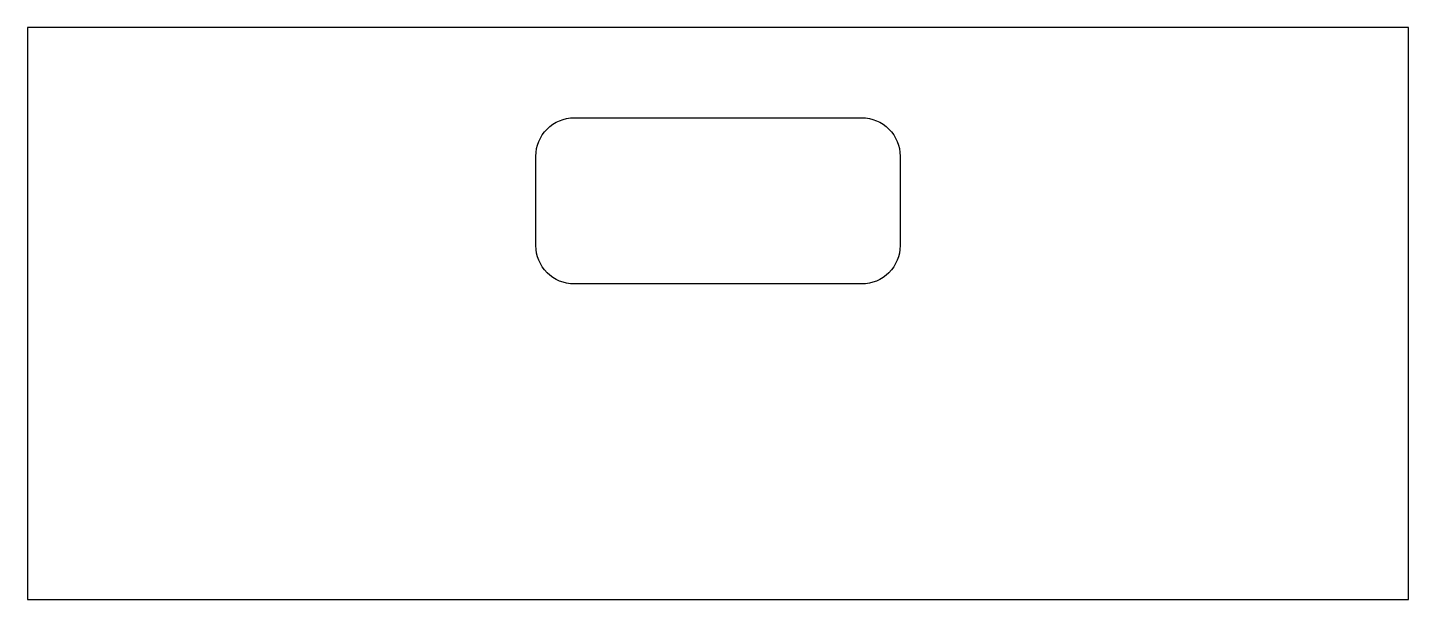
# Model space of a CAD drawing. Header units: millimetres. Extents: x 0 to 36, y 0 to 14.9.
import ezdxf

# ---------------------------------------------------------------- set-up
doc = ezdxf.new("R2010")
doc.units = ezdxf.units.MM
doc.layers.get('0').update_dxf_attribs({"linetype": 'CONTINUOUS'})

msp = doc.modelspace()

# ---------------------------------------------------------------- linework, layer by layer
msp.add_lwpolyline([(0, 0), (36, 0), (36, 14.9), (0, 14.9)], close=True)
msp.add_lwpolyline([(14.25, 12.55), (21.75, 12.55, -0.414214), (22.75, 11.55), (22.75, 9.22, -0.414214), (21.75, 8.22), (14.25, 8.22, -0.414214), (13.25, 9.22), (13.25, 11.55, -0.414214)], format="xyb", close=True)

doc.saveas('drawing.dxf')
